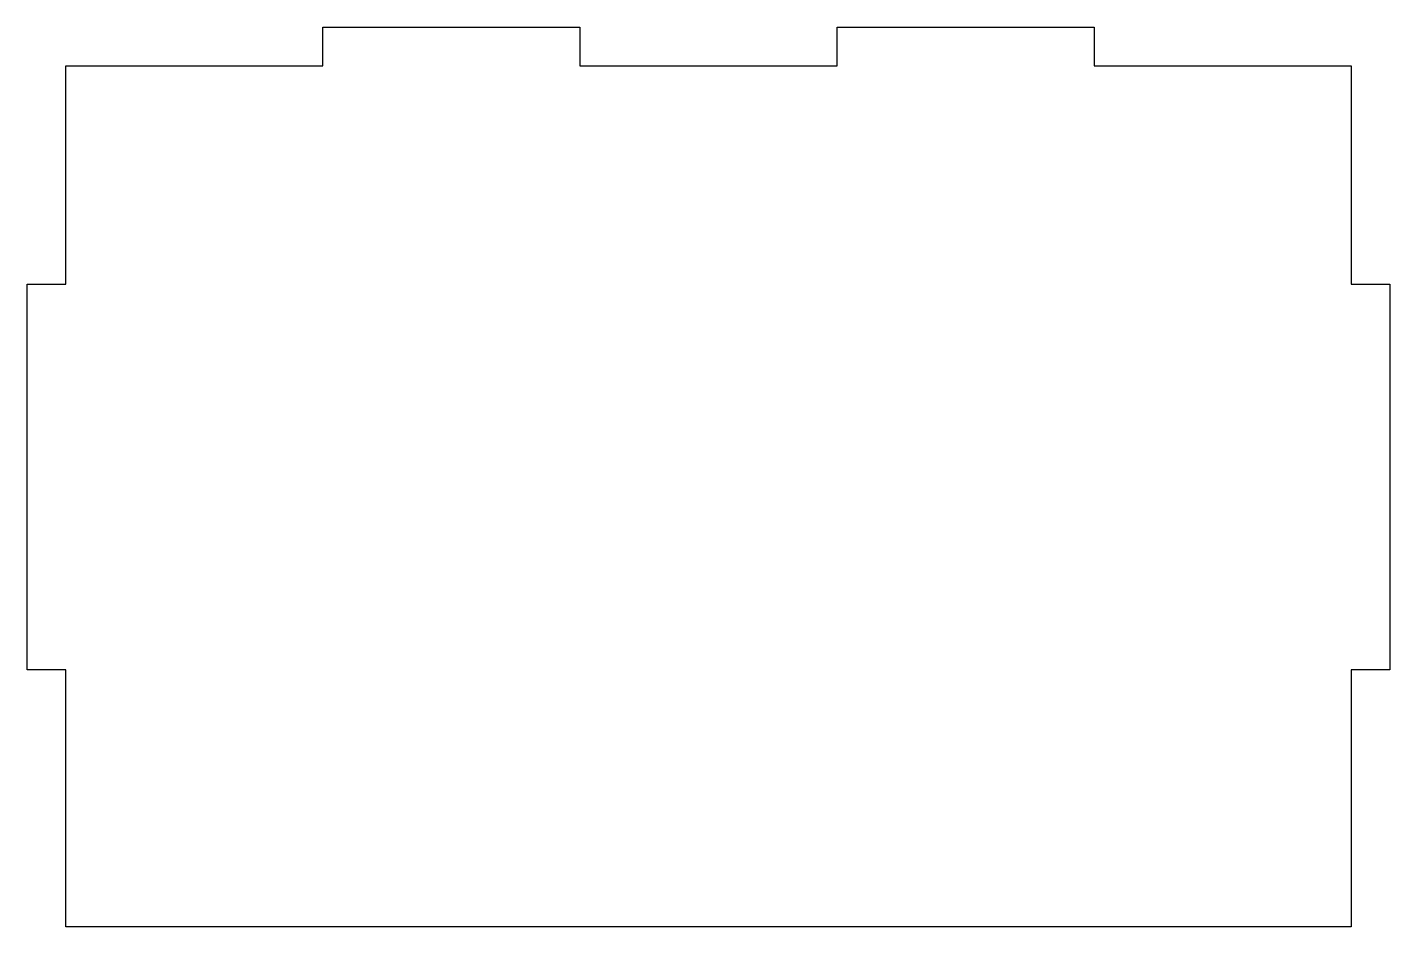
# Model space of a CAD drawing. Header units: millimetres. Extents: x -53 to 53, y -3 to 67.
import ezdxf

# ---------------------------------------------------------------- set-up
doc = ezdxf.new("R2010")
doc.units = ezdxf.units.MM
doc.layers.get('0').update_dxf_attribs({"linetype": 'CONTINUOUS'})

msp = doc.modelspace()

# ---------------------------------------------------------------- linework, layer by layer
msp.add_lwpolyline([(50, 64), (50, 47), (53, 47), (53, 17), (50, 17), (50, -3), (-50, -3), (-50, 17), (-53, 17), (-53, 47), (-50, 47), (-50, 64), (-30, 64), (-30, 67), (-10, 67), (-10, 64), (10, 64), (10, 67), (30, 67), (30, 64)], close=True)

doc.saveas('drawing.dxf')
